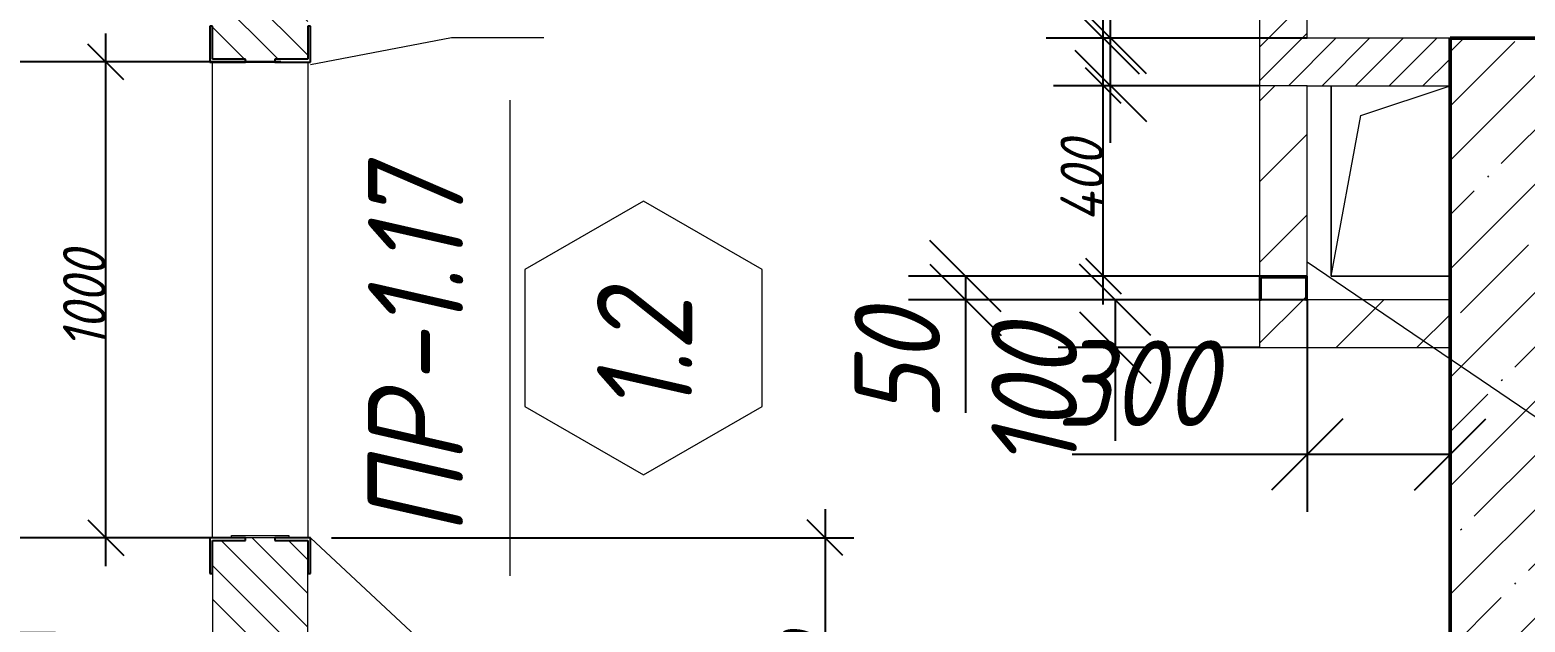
# Model space of a CAD drawing. Header units: millimetres. Extents: x -401725 to 250493, y 305116 to 802890.
# Drawn here: x -172934 to -169793, y 618020 to 619265 of the extents above; entities that cross this region are included whole.
import ezdxf

# ---------------------------------------------------------------- set-up
doc = ezdxf.new("R2010")
doc.units = ezdxf.units.MM
for name, color, linetype, lineweight in [('A-____-____-DIMS', 7, 'Continuous', 9), ('A-FLOR-____-OTLN', 7, 'Continuous', 9), ('A-GENM-____-IDEN', 7, 'Continuous', 9), ('A-GENM-____-MCUT', 7, 'Continuous', 25), ('A-GENM-____-OTLN', 7, 'Continuous', 9), ('A-GENM-____-OTLN-1', 7, 'Continuous', 25), ('A-GLAZ-____-IDEN', 7, 'Continuous', 9), ('A-WALL-FNSH-MCUT-1', 7, 'Continuous', 9), ('S-COLS-____-MCUT', 7, 'Continuous', 50), ('S-COLS-____-OTLN', 7, 'Continuous', 9)]:
    doc.layers.add(name, color=color, linetype=linetype, lineweight=lineweight)
for name, color, linetype, lineweight, true_color in [('A-WALL-____-MCUT-4', 7, 'Continuous', 13, 0x000000), ('A-WALL-____-MCUT-9', 7, 'Continuous', 9, 0x000000), ('A-WALL-____-PATT-3', 9, 'Continuous', 9, 0x808080), ('A-WALL-____-PATT-4', 9, 'Continuous', 9, 0x808080), ('A-WALL-____-PATT-5', 7, 'Continuous', 9, 0x000000), ('A-WALL-FNSH-MCUT-2', 7, 'Continuous', 13, 0x000000), ('I-WALL-____-OTLN-1', 7, 'Continuous', 9, 0x000000)]:
    doc.layers.add(name, color=color, linetype=linetype, lineweight=lineweight, true_color=true_color)
doc.styles.add('ISOCPEUR_I_10', font='isocpeui.ttf', dxfattribs={"width": 0.9, "height": 180})
doc.styles.add('ISOCPEUR_I_2', font='isocpeui.ttf', dxfattribs={"width": 0.85, "height": 2.3})
doc.styles.add('ISOCPEUR_I_7', font='isocpeui.ttf', dxfattribs={"width": 0.9, "height": 90})
doc.dimstyles.new('ISO-1_8_0_9К_СРЕДНИЙ_Кладочные_2', dxfattribs={"dimscale": 304.8, "dimtxt": 89.638306, "dimasz": 0.246063, "dimexe": 0.19685, "dimexo": 0, "dimgap": 0, "dimtad": 1, "dimdec": 3, "dimrnd": 0.001, "dimdsep": 46, "dimtxsty": 'ISOCPEUR_I_7', "dimblk1": 'OBLIQUE', "dimblk2": 'OBLIQUE', "dimsah": 1, "dimcen": 0.09, "dimdle": 0.19685, "dimazin": 0, "dimtfac": 1, "dimtdec": 4, "dimtix": 1, "dimtmove": 1, "dimatfit": 3, "dimfxl": 1, "dimtvp": 1, "dimtolj": 1, "dimtzin": 0, "dimarcsym": 2})
doc.dimstyles.new('ISO-1_8_0_9К_СРЕДНИЙ_Кладочные_3', dxfattribs={"dimscale": 304.8, "dimtxt": 179.276612, "dimasz": 0.492126, "dimexe": 0.393701, "dimexo": 0, "dimgap": 0, "dimtad": 1, "dimdec": 3, "dimrnd": 0.001, "dimdsep": 46, "dimtxsty": 'ISOCPEUR_I_10', "dimblk1": 'OBLIQUE', "dimblk2": 'OBLIQUE', "dimsah": 1, "dimcen": 0.09, "dimdle": 0.393701, "dimazin": 0, "dimtfac": 1, "dimtdec": 4, "dimtix": 1, "dimtmove": 0, "dimatfit": 3, "dimfxl": 1, "dimtvp": 1, "dimtolj": 1, "dimtzin": 0, "dimarcsym": 2})
doc.dimstyles.new('ISO-1_8_0_9К_СРЕДНИЙ_Кладочные_4', dxfattribs={"dimscale": 304.8, "dimtxt": 179.276612, "dimasz": 0.492126, "dimexe": 0.393701, "dimexo": 0, "dimgap": 0, "dimtad": 1, "dimdec": 3, "dimrnd": 0.001, "dimdsep": 46, "dimtxsty": 'ISOCPEUR_I_10', "dimblk1": 'OBLIQUE', "dimblk2": 'OBLIQUE', "dimsah": 1, "dimcen": 0.09, "dimdle": 0.393701, "dimazin": 0, "dimtfac": 1, "dimtdec": 4, "dimtix": 1, "dimtmove": 1, "dimatfit": 3, "dimfxl": 1, "dimtvp": 1, "dimtolj": 1, "dimtzin": 0, "dimarcsym": 2})
pattern_1 = [(45, (-175000.736, 544716.51), (-35.35534, 35.35534), [])]
pattern_2 = [(45, (-175000.74, 544716.51), (-84.85281, 84.85281), [])]

# ---------------------------------------------------------------- blocks, each defined once
blk = doc.blocks.new('BSC_Колонна _Прямоугольная - 500х1500-25984399-АР1_Кладочный план 1 этажа в осях 1-64_Ю-ЯЯ')
at = {"layer": 'S-COLS-____-OTLN'}
h = blk.add_hatch(dxfattribs=at)
h.set_pattern_fill('FP_185', color=256, style=0, pattern_type=2)
h.set_pattern_definition([(45, (-5300, -73781.04), (-114.04925, 114.04925), []), (45, (-5185.95, -73781.04), (-114.04925, 114.04925), [201.613, -40.323, 3.353, -36.97])])
h.paths.add_polyline_path([(-250, -750), (250, -750), (250, 750), (-250, 750), (-250, -411.2)], flags=0)
at = {"layer": 'S-COLS-____-MCUT'}
for p, q in [((250, 750), (-250, 750)), ((-250, 750), (-250, -750)), ((250, -750), (250, 750)), ((-250, -750), (250, -750))]:
    blk.add_line(p, q, dxfattribs=at)
blk = doc.blocks.new('Фахверк_СКБ_Уголок - 200_4010_1-27904896-АР1_Кладочный план 1 этажа в осях 1-64_Ю-ЯЯ')
at = {"layer": 'A-GENM-____-MCUT'}
for p, q in [((200, 156), (125, 156)), ((125, 156), (125, 81)), ((131, 81), (131, 150)), ((131, 150), (200, 150)), ((200, 150), (200, 156)), ((125, 81), (131, 81)), ((131, 19), (125, 19)), ((125, 19), (125, -56)), ((131, -50), (131, 19)), ((125, -56), (200, -56)), ((200, -50), (131, -50)), ((200, -56), (200, -50))]:
    blk.add_line(p, q, dxfattribs=at)
blk = doc.blocks.new('154_Стойка_СКБ_Уголок - СМ-2930_200-28217172-АР1_Кладочный план 1 этажа в осях 1-64_Ю-ЯЯ')
at = {"layer": 'A-GENM-____-MCUT'}
for p, q in [((125, 156), (125, 81)), ((200, 156), (125, 156)), ((131, 81), (131, 150)), ((131, 150), (200, 150)), ((200, 150), (200, 156)), ((125, 81), (131, 81)), ((131, 19), (125, 19)), ((125, 19), (125, -56)), ((131, -50), (131, 19)), ((125, -56), (200, -56)), ((200, -50), (131, -50)), ((200, -56), (200, -50))]:
    blk.add_line(p, q, dxfattribs=at)
blk = doc.blocks.new('Стойка_Влож_Полоса боковая - Полоса-28213942-АР1_Кладочный план 1 этажа в осях 1-64_Ю-ЯЯ')
at = {"layer": 'A-GENM-____-OTLN'}
for p, q in [((-5, 60), (0, 60)), ((-5, -60), (-5, 60)), ((0, 31), (0, -31)), ((0, -60), (-5, -60))]:
    blk.add_line(p, q, dxfattribs=at)
blk = doc.blocks.new('AR_Отверстие прямоугольное _в плите_ - AR_Отверстие прямоугольное _в плите_-V252-АР1_Кладочный план 1 этажа в осях 1-64_Ю-ЯЯ')
at = {"layer": 'A-GENM-____-OTLN'}
for p, q in [((-125, 200), (-125, -200)), ((-62.5, 137.5), (125, 200)), ((-125, -200), (-62.5, 137.5)), ((-125, -200), (125, -200))]:
    blk.add_line(p, q, dxfattribs=at)
blk = doc.blocks.new('154_Фахверк_СКБ_Швеллер - Тип_100_4010_1-36655149-АР1_Кладочный план 1 этажа в осях 1-64_Ю-ЯЯ')
at = {"layer": 'A-GENM-____-MCUT'}
for p, q in [((175, 50), (125, 50)), ((125, 50), (125, -50)), ((128, 47), (175, 47)), ((128, -47), (128, 47)), ((175, 47), (175, 50)), ((125, -50), (175, -50)), ((175, -47), (128, -47)), ((175, -50), (175, -47))]:
    blk.add_line(p, q, dxfattribs=at)
blk = doc.blocks.new('AAR_СКБ_Марка_Окна_Перемычка и проем - Марка перемычки и проема-17324483-АР1_Кладочный план 1 этажа в осях 1-64_Ю-ЯЯ')
at = {"layer": 'A-GLAZ-____-IDEN'}
for p, q in [((-5, 0), (5, 0)), ((-1.439, -0.31), (-2.877, -2.802)), ((1.439, -0.31), (-1.439, -0.31)), ((2.877, -2.802), (1.439, -0.31)), ((-2.877, -2.802), (-1.439, -5.294)), ((1.439, -5.294), (2.877, -2.802)), ((-1.439, -5.294), (1.439, -5.294))]:
    blk.add_line(p, q, dxfattribs=at)
blk = doc.blocks.new('_Oblique')
at = {"color": 0, "linetype": 'ByBlock', "lineweight": -2}
blk.add_line((-0.5, -0.5), (0.5, 0.5), dxfattribs=at)
blk = doc.blocks.new('*D12123')
at = {"layer": 'A-____-____-DIMS', "color": 0, "lineweight": -2, "transparency": 16777216}
for p, q in [((-173354.7, 618197.6), (-173354.7, 618471.5)), ((-172497.8, 618197.6), (-173474.7, 618197.6)), ((-173354.7, 617877.6), (-173354.7, 618197.6)), ((-172880.9, 617997.6), (-173474.7, 617997.6))]:
    blk.add_line(p, q, dxfattribs=at)
at = {"layer": 'Defpoints', "color": 0, "transparency": 16777216}
for p in [(-173354.7, 618197.6), (-172497.8, 618197.6), (-172880.9, 617997.6)]:
    blk.add_point(p, dxfattribs=at)
at = {"layer": 'A-____-____-DIMS', "color": 0, "lineweight": -2, "transparency": 16777216, "xscale": 150, "yscale": 150, "zscale": 150}
for p, rotation in [((-173354.7, 618197.6), 90), ((-173354.7, 617997.6), 270)]:
    blk.add_blockref('_Oblique', p, dxfattribs=dict(at, rotation=rotation))
at = {"layer": 'A-____-____-DIMS', "color": 0, "transparency": 16777216, "insert": (-173302.6, 618386.7), "char_height": 180, "width": 409.578, "attachment_point": 1, "rotation": 90, "line_spacing_factor": 1.149209, "style": 'ISOCPEUR_I_10'}
blk.add_mtext('\\A1;200', dxfattribs=at)
blk = doc.blocks.new('*D12124')
at = {"layer": 'A-____-____-DIMS', "color": 0, "lineweight": -2, "transparency": 16777216}
for p, q in [((-172774.9, 618137.6), (-172774.9, 619257.6)), ((-172407, 619197.6), (-172834.9, 619197.6)), ((-172497.8, 618197.6), (-172834.9, 618197.6))]:
    blk.add_line(p, q, dxfattribs=at)
at = {"layer": 'Defpoints', "color": 0, "transparency": 16777216}
for p in [(-172774.9, 619197.6), (-172407, 619197.6), (-172497.8, 618197.6)]:
    blk.add_point(p, dxfattribs=at)
at = {"layer": 'A-____-____-DIMS', "color": 0, "lineweight": -2, "transparency": 16777216, "xscale": 75, "yscale": 75, "zscale": 75}
for p, rotation in [((-172774.9, 619197.6), 90), ((-172774.9, 618197.6), 270)]:
    blk.add_blockref('_Oblique', p, dxfattribs=dict(at, rotation=rotation))
at = {"layer": 'A-____-____-DIMS', "color": 0, "transparency": 16777216, "insert": (-172819.9, 618697.6), "char_height": 90, "width": 504.733, "attachment_point": 5, "rotation": 90, "style": 'ISOCPEUR_I_7'}
blk.add_mtext('\\A1;1000', dxfattribs=at)
blk = doc.blocks.new('*D12125')
at = {"layer": 'A-____-____-DIMS', "color": 0, "lineweight": -2, "transparency": 16777216}
for p, q in [((-173354.7, 619397.6), (-173354.7, 619705.2)), ((-172558.7, 619397.6), (-173474.7, 619397.6)), ((-173354.7, 619077.6), (-173354.7, 619397.6)), ((-172407, 619197.6), (-173474.7, 619197.6))]:
    blk.add_line(p, q, dxfattribs=at)
at = {"layer": 'Defpoints', "color": 0, "transparency": 16777216}
for p in [(-173354.7, 619397.6), (-172558.7, 619397.6), (-172407, 619197.6)]:
    blk.add_point(p, dxfattribs=at)
at = {"layer": 'A-____-____-DIMS', "color": 0, "lineweight": -2, "transparency": 16777216, "xscale": 150, "yscale": 150, "zscale": 150}
for p, rotation in [((-173354.7, 619397.6), 90), ((-173354.7, 619197.6), 270)]:
    blk.add_blockref('_Oblique', p, dxfattribs=dict(at, rotation=rotation))
at = {"layer": 'A-____-____-DIMS', "color": 0, "transparency": 16777216, "insert": (-173302.6, 619620.4), "char_height": 180, "width": 409.578, "attachment_point": 1, "rotation": 90, "line_spacing_factor": 1.149209, "style": 'ISOCPEUR_I_10'}
blk.add_mtext('\\A1;200', dxfattribs=at)
blk = doc.blocks.new('*D12128')
at = {"layer": 'A-____-____-DIMS', "color": 0, "lineweight": -2, "transparency": 16777216}
for p, q in [((-170250.7, 618697.6), (-170774.1, 618697.6)), ((-170654.1, 618697.6), (-170654.1, 618477.6)), ((-170350.7, 618597.6), (-170774.1, 618597.6)), ((-170654.1, 618597.6), (-170654.1, 618401))]:
    blk.add_line(p, q, dxfattribs=at)
at = {"layer": 'Defpoints', "color": 0, "transparency": 16777216}
for p in [(-170654.1, 618697.6), (-170250.7, 618697.6), (-170350.7, 618597.6)]:
    blk.add_point(p, dxfattribs=at)
at = {"layer": 'A-____-____-DIMS', "color": 0, "lineweight": -2, "transparency": 16777216, "xscale": 150, "yscale": 150, "zscale": 150}
for p, rotation in [((-170654.1, 618697.6), 90), ((-170654.1, 618597.6), 270)]:
    blk.add_blockref('_Oblique', p, dxfattribs=dict(at, rotation=rotation))
at = {"layer": 'A-____-____-DIMS', "color": 0, "transparency": 16777216, "insert": (-170914.4, 618336.9), "char_height": 180, "width": 368.207, "attachment_point": 1, "rotation": 90, "line_spacing_factor": 1.149209, "style": 'ISOCPEUR_I_10'}
blk.add_mtext('\\A1;100', dxfattribs=at)
blk = doc.blocks.new('*D12129')
at = {"layer": 'A-____-____-DIMS', "color": 0, "lineweight": -2, "transparency": 16777216}
for p, q in [((-170296, 618747.6), (-171088.8, 618747.6)), ((-170968.8, 618747.6), (-170968.8, 618577.6)), ((-170250.7, 618697.6), (-171088.8, 618697.6)), ((-170968.8, 618697.6), (-170968.8, 618460.4))]:
    blk.add_line(p, q, dxfattribs=at)
at = {"layer": 'Defpoints', "color": 0, "transparency": 16777216}
for p in [(-170968.8, 618747.6), (-170296, 618747.6), (-170250.7, 618697.6)]:
    blk.add_point(p, dxfattribs=at)
at = {"layer": 'A-____-____-DIMS', "color": 0, "lineweight": -2, "transparency": 16777216, "xscale": 150, "yscale": 150, "zscale": 150}
for p, rotation in [((-170968.8, 618747.6), 90), ((-170968.8, 618697.6), 270)]:
    blk.add_blockref('_Oblique', p, dxfattribs=dict(at, rotation=rotation))
at = {"layer": 'A-____-____-DIMS', "color": 0, "transparency": 16777216, "insert": (-171202.1, 618443.9), "char_height": 180, "width": 273.052, "attachment_point": 1, "rotation": 90, "line_spacing_factor": 1.149209, "style": 'ISOCPEUR_I_10'}
blk.add_mtext('\\A1;50', dxfattribs=at)
blk = doc.blocks.new('*D12130')
at = {"layer": 'A-____-____-DIMS', "color": 0, "lineweight": -2, "transparency": 16777216}
for p, q in [((-170679.2, 618687.6), (-170679.2, 619207.6)), ((-170350.7, 619147.6), (-170739.2, 619147.6)), ((-170296, 618747.6), (-170739.2, 618747.6))]:
    blk.add_line(p, q, dxfattribs=at)
at = {"layer": 'Defpoints', "color": 0, "transparency": 16777216}
for p in [(-170679.2, 619147.6), (-170350.7, 619147.6), (-170296, 618747.6)]:
    blk.add_point(p, dxfattribs=at)
at = {"layer": 'A-____-____-DIMS', "color": 0, "lineweight": -2, "transparency": 16777216, "xscale": 75, "yscale": 75, "zscale": 75}
for p, rotation in [((-170679.2, 619147.6), 90), ((-170679.2, 618747.6), 270)]:
    blk.add_blockref('_Oblique', p, dxfattribs=dict(at, rotation=rotation))
at = {"layer": 'A-____-____-DIMS', "color": 0, "transparency": 16777216, "insert": (-170724.2, 618947.6), "char_height": 90, "width": 426.127, "attachment_point": 5, "rotation": 90, "style": 'ISOCPEUR_I_7'}
blk.add_mtext('\\A1;400', dxfattribs=at)
blk = doc.blocks.new('*D12131')
at = {"layer": 'A-____-____-DIMS', "color": 0, "lineweight": -2, "transparency": 16777216}
for p, q in [((-170663.8, 619247.6), (-170663.8, 619632)), ((-170250.7, 619247.6), (-170783.8, 619247.6)), ((-170663.8, 619027.6), (-170663.8, 619247.6)), ((-170350.7, 619147.6), (-170783.8, 619147.6))]:
    blk.add_line(p, q, dxfattribs=at)
at = {"layer": 'Defpoints', "color": 0, "transparency": 16777216}
for p in [(-170663.8, 619247.6), (-170250.7, 619247.6), (-170350.7, 619147.6)]:
    blk.add_point(p, dxfattribs=at)
at = {"layer": 'A-____-____-DIMS', "color": 0, "lineweight": -2, "transparency": 16777216, "xscale": 150, "yscale": 150, "zscale": 150}
for p, rotation in [((-170663.8, 619247.6), 90), ((-170663.8, 619147.6), 270)]:
    blk.add_blockref('_Oblique', p, dxfattribs=dict(at, rotation=rotation))
at = {"layer": 'A-____-____-DIMS', "color": 0, "transparency": 16777216, "insert": (-170643.5, 619567.9), "char_height": 180, "width": 368.207, "attachment_point": 1, "rotation": 90, "line_spacing_factor": 1.149209, "style": 'ISOCPEUR_I_10'}
blk.add_mtext('\\A1;100', dxfattribs=at)
blk = doc.blocks.new('*D12132')
at = {"layer": 'A-____-____-DIMS', "color": 0, "lineweight": -2, "transparency": 16777216}
for p, q in [((-170679.2, 621467.6), (-170679.2, 620338.8)), ((-170785.3, 621347.6), (-170559.2, 621347.6)), ((-170679.2, 619127.6), (-170679.2, 619910.9)), ((-170250.7, 619247.6), (-170799.2, 619247.6))]:
    blk.add_line(p, q, dxfattribs=at)
at = {"layer": 'Defpoints', "color": 0, "transparency": 16777216}
for p in [(-170785.3, 621347.6), (-170679.2, 621347.6), (-170250.7, 619247.6)]:
    blk.add_point(p, dxfattribs=at)
at = {"layer": 'A-____-____-DIMS', "color": 0, "lineweight": -2, "transparency": 16777216, "xscale": 150, "yscale": 150, "zscale": 150}
for p, rotation in [((-170679.2, 621347.6), 90), ((-170679.2, 619247.6), 270)]:
    blk.add_blockref('_Oblique', p, dxfattribs=dict(at, rotation=rotation))
at = {"layer": 'A-____-____-DIMS', "color": 0, "transparency": 16777216, "insert": (-170914.4, 619872.5), "char_height": 180, "width": 504.733, "attachment_point": 1, "rotation": 90, "line_spacing_factor": 1.149209, "style": 'ISOCPEUR_I_10'}
blk.add_mtext('\\A1;2100', dxfattribs=at)
blk = doc.blocks.new('*D12135')
at = {"layer": 'A-____-____-DIMS', "color": 0, "lineweight": -2, "transparency": 16777216}
for p, q in [((-170250.7, 618697.6), (-170250.7, 618252.3)), ((-169950.7, 618363.2), (-169950.7, 618492.3)), ((-170250.7, 618372.3), (-170744.9, 618372.3)), ((-169950.7, 618372.3), (-170370.7, 618372.3))]:
    blk.add_line(p, q, dxfattribs=at)
at = {"layer": 'Defpoints', "color": 0, "transparency": 16777216}
for p in [(-170250.7, 618697.6), (-169950.7, 618372.3), (-169950.7, 618363.2)]:
    blk.add_point(p, dxfattribs=at)
at = {"layer": 'A-____-____-DIMS', "color": 0, "lineweight": -2, "transparency": 16777216, "xscale": 150, "yscale": 150, "zscale": 150, "rotation": 180}
blk.add_blockref('_Oblique', (-170250.7, 618372.3), dxfattribs=at)
at = {"layer": 'A-____-____-DIMS', "color": 0, "lineweight": -2, "transparency": 16777216, "xscale": 150, "yscale": 150, "zscale": 150}
blk.add_blockref('_Oblique', (-169950.7, 618372.3), dxfattribs=at)
at = {"layer": 'A-____-____-DIMS', "color": 0, "transparency": 16777216, "insert": (-170777.6, 618612.3), "char_height": 180, "width": 409.578, "attachment_point": 1, "line_spacing_factor": 1.149209, "style": 'ISOCPEUR_I_10'}
blk.add_mtext('\\A1;300', dxfattribs=at)
blk = doc.blocks.new('*D12238')
at = {"layer": 'A-____-____-DIMS', "color": 0, "lineweight": -2, "transparency": 16777216}
for p, q in [((-171263.7, 618257.6), (-171263.7, 617567.6)), ((-172300.7, 618197.6), (-171203.7, 618197.6)), ((-172350.7, 617627.6), (-171203.7, 617627.6))]:
    blk.add_line(p, q, dxfattribs=at)
at = {"layer": 'Defpoints', "color": 0, "transparency": 16777216}
for p in [(-172300.7, 618197.6), (-172350.7, 617627.6), (-171263.7, 617627.6)]:
    blk.add_point(p, dxfattribs=at)
at = {"layer": 'A-____-____-DIMS', "color": 0, "lineweight": -2, "transparency": 16777216, "xscale": 75, "yscale": 75, "zscale": 75}
for p, rotation in [((-171263.7, 618197.6), 90), ((-171263.7, 617627.6), 270)]:
    blk.add_blockref('_Oblique', p, dxfattribs=dict(at, rotation=rotation))
at = {"layer": 'A-____-____-DIMS', "color": 0, "transparency": 16777216, "insert": (-171309.3, 617912.6), "char_height": 90, "width": 409.578, "attachment_point": 5, "rotation": 90, "style": 'ISOCPEUR_I_7'}
blk.add_mtext('\\A1;570', dxfattribs=at)

msp = doc.modelspace()

# ---------------------------------------------------------------- hatches: boundary and pattern name
at = {"layer": 'A-WALL-____-PATT-3'}
h = msp.add_hatch(dxfattribs=at)
h.set_pattern_fill('FP_6', color=256, style=0, pattern_type=2)
h.set_pattern_definition([(135, (-175000.736, 544716.51), (-35.35534, -35.35534), [])])
h.paths.add_polyline_path([(-172350.7357, 617747.5526), (-172350.7357, 618191.5526), (-172419.7357, 618191.5526), (-172419.7357, 618197.5526), (-172481.7357, 618197.5526), (-172481.7357, 618191.5526), (-172550.7357, 618191.5526), (-172550.7357, 617747.5526)], flags=0)
h.paths.add_polyline_path([(-172419.7357, 619197.5526), (-172419.7357, 619203.5526), (-172350.7357, 619203.5526), (-172350.7357, 619391.5526), (-172419.7357, 619391.5526), (-172419.7357, 619397.5526), (-172481.7357, 619397.5526), (-172481.7357, 619391.5526), (-172550.7357, 619391.5526), (-172550.7357, 619203.5526), (-172481.7357, 619203.5526), (-172481.7357, 619197.5526)], flags=0)
h.paths.add_polyline_path([(-172419.7357, 620547.5526), (-172419.7357, 620553.5526), (-172350.7357, 620553.5526), (-172350.7357, 621347.5526), (-172550.7357, 621347.5526), (-172550.7357, 620553.5526), (-172481.7357, 620553.5526), (-172481.7357, 620547.5526)], flags=0)
at = {"layer": 'A-WALL-____-PATT-4'}
h = msp.add_hatch(dxfattribs=at)
h.set_pattern_fill('FP_5', color=256, style=0, pattern_type=2)
h.set_pattern_definition(pattern_1)
h.paths.add_polyline_path([(-170250.7357, 619247.5526), (-170250.7357, 619477.5526), (-170350.7357, 619477.5526), (-170350.7357, 619247.5526)], flags=0)
h.paths.add_polyline_path([(-170250.7357, 619977.5526), (-170250.7357, 621347.5526), (-170350.7357, 621347.5526), (-170350.7357, 619977.5526)], flags=0)
h = msp.add_hatch(dxfattribs=at)
h.set_pattern_fill('FP_5', color=256, style=0, pattern_type=2)
h.set_pattern_definition(pattern_1)
h.paths.add_polyline_path([(-169950.7357, 619147.5526), (-169950.7357, 619247.5526), (-170350.7357, 619247.5526), (-170350.7357, 619147.5526), (-170250.7357, 619147.5526)], flags=0)
at = {"layer": 'A-WALL-____-PATT-5'}
h = msp.add_hatch(dxfattribs=at)
h.set_pattern_fill('FP_4', color=256, style=0, pattern_type=2)
h.set_pattern_definition(pattern_2)
h.paths.add_polyline_path([(-170300.7357, 618697.5526), (-170253.7357, 618697.5526), (-170253.7357, 618744.5526), (-170347.7357, 618744.5526), (-170347.7357, 618697.5526)], flags=0)
h.paths.add_polyline_path([(-170347.7357, 618747.5526), (-170250.7357, 618747.5526), (-170250.7357, 619147.5526), (-170350.7357, 619147.5526), (-170350.7357, 618747.5526)], flags=0)
h = msp.add_hatch(dxfattribs=at)
h.set_pattern_fill('FP_4', color=256, style=0, pattern_type=2)
h.set_pattern_definition(pattern_2)
h.paths.add_polyline_path([(-170253.7357, 618597.5526), (-169950.7357, 618597.5526), (-169950.7357, 618697.5526), (-170350.7357, 618697.5526), (-170350.7357, 618597.5526), (-170347.7357, 618597.5526)], flags=0)

# ---------------------------------------------------------------- linework, layer by layer
at = {"layer": 'A-FLOR-____-OTLN'}
for p, q in [((-170200.7357, 618747.5526), (-170200.7357, 619147.5526)), ((-169950.7357, 618747.5526), (-170200.7357, 618747.5526))]:
    msp.add_line(p, q, dxfattribs=at)
at = {"layer": 'A-GENM-____-IDEN'}
for p, q in [((-172344.7357, 619192.5526), (-172048.9918, 619248.7977)), ((-172048.9918, 619248.7977), (-171854.919, 619248.7977)), ((-170250.7357, 618777.5526), (-169318.6592, 618144.1624)), ((-172344.7357, 618197.5526), (-171385.3045, 617302.4801))]:
    msp.add_line(p, q, dxfattribs=at)
at = {"layer": 'A-WALL-____-MCUT-4'}
for p, q in [((-172481.7357, 619197.5526), (-172419.7357, 619197.5526)), ((-172550.7357, 618122.5526), (-172550.7357, 617727.5526)), ((-172350.7357, 617727.5526), (-172350.7357, 618122.5526))]:
    msp.add_line(p, q, dxfattribs=at)
at = {"layer": 'A-WALL-____-MCUT-9'}
msp.add_line((-170250.7357, 619147.5526), (-170350.7357, 619147.5526), dxfattribs=at)
at = {"layer": 'A-WALL-FNSH-MCUT-1'}
for p, q in [((-170250.7357, 619247.5526), (-170250.7357, 619477.5526)), ((-169950.7357, 619247.5526), (-170250.7357, 619247.5526)), ((-170250.7357, 619147.5526), (-169950.7357, 619147.5526))]:
    msp.add_line(p, q, dxfattribs=at)
at = {"layer": 'A-WALL-FNSH-MCUT-2'}
for p, q in [((-170350.7357, 619477.5526), (-170350.7357, 618747.5526)), ((-170250.7357, 618747.5526), (-170250.7357, 619147.5526)), ((-170350.7357, 618697.5526), (-170350.7357, 618597.5526)), ((-169950.7357, 618697.5526), (-170250.7357, 618697.5526)), ((-170350.7357, 618597.5526), (-169950.7357, 618597.5526))]:
    msp.add_line(p, q, dxfattribs=at)
at = {"layer": 'I-WALL-____-OTLN-1'}
for p, q in [((-172550.7357, 618197.5526), (-172550.7357, 619197.5526)), ((-172350.7357, 619197.5526), (-172350.7357, 618197.5526))]:
    msp.add_line(p, q, dxfattribs=at)

# ---------------------------------------------------------------- block references
at = {"layer": 'A-GENM-____-OTLN'}
msp.add_blockref('AR_Отверстие прямоугольное _в плите_ - AR_Отверстие прямоугольное _в плите_-V252-АР1_Кладочный план 1 этажа в осях 1-64_Ю-ЯЯ', (-170075.7357, 618947.5526), dxfattribs=at)
at = {"layer": 'A-GENM-____-OTLN', "rotation": 269.9999999999999}
msp.add_blockref('Стойка_Влож_Полоса боковая - Полоса-28213942-АР1_Кладочный план 1 этажа в осях 1-64_Ю-ЯЯ', (-172450.7357, 618197.5526), dxfattribs=at)
at = {"layer": 'A-GENM-____-OTLN-1'}
for name, p, rotation in [('Фахверк_СКБ_Уголок - 200_4010_1-27904896-АР1_Кладочный план 1 этажа в осях 1-64_Ю-ЯЯ', (-172400.7357, 619072.5526), 89.99999999999991), ('154_Фахверк_СКБ_Швеллер - Тип_100_4010_1-36655149-АР1_Кладочный план 1 этажа в осях 1-64_Ю-ЯЯ', (-170300.7357, 618872.5526), 269.9999999999999), ('154_Стойка_СКБ_Уголок - СМ-2930_200-28217172-АР1_Кладочный план 1 этажа в осях 1-64_Ю-ЯЯ', (-172500.7357, 618322.5526), 269.9999999999999)]:
    msp.add_blockref(name, p, dxfattribs=dict(at, rotation=rotation))
at = {"layer": 'A-GLAZ-____-IDEN', "xscale": 99.99999999999993, "yscale": 99.99999999999993, "zscale": 99.99999999999993, "rotation": 89.99999999999982}
msp.add_blockref('AAR_СКБ_Марка_Окна_Перемычка и проем - Марка перемычки и проема-17324483-АР1_Кладочный план 1 этажа в осях 1-64_Ю-ЯЯ', (-171925.5187, 618617.5526), dxfattribs=at)
at = {"layer": 'S-COLS-____-OTLN'}
msp.add_blockref('BSC_Колонна _Прямоугольная - 500х1500-25984399-АР1_Кладочный план 1 этажа в осях 1-64_Ю-ЯЯ', (-169700.7357, 618497.5526), dxfattribs=at)

# ---------------------------------------------------------------- texts
at = {"layer": 'A-GLAZ-____-IDEN', "char_height": 200, "attachment_point": 1, "rotation": 90, "style": 'ISOCPEUR_I_2'}
for s, insert, width in [('-1.17', (-172224.0381, 618512.8947), 620.506125), ('1.2', (-171742.8773, 618453.954), 346.329), ('ПР', (-172224.0381, 618203.3322), 375.18975)]:
    msp.add_mtext(s, dxfattribs=dict(at, insert=insert, width=width))

# ---------------------------------------------------------------- dimensions: what is measured, and where the dimension line sits
at = {"layer": 'A-____-____-DIMS'}
for base, p1, p2, dimstyle, override, picture, middle in [((-170679.2465, 621347.5526), (-170250.7357, 619247.5526), (-170785.3125, 621347.5526), 'ISO-1_8_0_9К_СРЕДНИЙ_Кладочные_4', {"dimpost": '<>', "dimfxl": 2166.973081}, '*D12132', (-170794.4085, 620124.8716)), ((-173354.6846, 619397.5526), (-172407.017, 619197.5526), (-172558.7357, 619397.5526), 'ISO-1_8_0_9К_СРЕДНИЙ_Кладочные_3', {"dimpost": '<>', "dimfxl": 251.034986}, '*D12125', (-173182.621, 619705.1716)), ((-170663.7794, 619247.5526), (-170350.7357, 619147.5526), (-170250.7357, 619247.5526), 'ISO-1_8_0_9К_СРЕДНИЙ_Кладочные_3', {"dimpost": '<>', "dimfxl": 141.421356}, '*D12131', (-170523.5021, 619631.9849)), ((-170968.7624, 618747.5526), (-170250.7357, 618697.5526), (-170295.9929, 618747.5526), 'ISO-1_8_0_9К_СРЕДНИЙ_Кладочные_3', {"dimpost": '<>', "dimfxl": 67.440456}, '*D12129', (-171082.101, 618460.3861)), ((-173354.6846, 618197.5526), (-172880.9408, 617997.5526), (-172497.8018, 618197.5526), 'ISO-1_8_0_9К_СРЕДНИЙ_Кладочные_3', {"dimpost": '<>', "dimfxl": 432.198445}, '*D12123', (-173182.621, 618471.5111)), ((-170654.1312, 618697.5526), (-170350.7357, 618597.5526), (-170250.7357, 618697.5526), 'ISO-1_8_0_9К_СРЕДНИЙ_Кладочные_3', {"dimpost": '<>', "dimfxl": 141.421356}, '*D12128', (-170794.4085, 618400.9997))]:
    dim = msp.add_linear_dim(base=base, p1=p1, p2=p2, angle=90, dimstyle=dimstyle, override=override, dxfattribs=at)
    dim.commit()
    dim.dimension.update_dxf_attribs({"geometry": picture, "text_midpoint": middle, "dimtype": 160, "text_rotation": 90})
for base, p1, p2, override, picture, middle in [((-172774.8748, 619197.5526), (-172497.8018, 618197.5526), (-172407.017, 619197.5526), {"dimpost": '<>', "dimfxl": 1004.112482}, '*D12124', (-172819.8748, 618697.5526)), ((-170679.2465, 619147.5526), (-170295.9929, 618747.5526), (-170350.7357, 619147.5526), {"dimpost": '<>', "dimfxl": 403.728588}, '*D12130', (-170724.2465, 618947.5526)), ((-171263.7349, 617627.5526), (-172300.7357, 618197.5526), (-172350.7357, 617627.5526), {"dimpost": '<>', "dimfxl": 572.18878}, '*D12238', (-171309.3145, 617912.5526))]:
    dim = msp.add_linear_dim(base=base, p1=p1, p2=p2, angle=90, dimstyle='ISO-1_8_0_9К_СРЕДНИЙ_Кладочные_2', override=override, dxfattribs=at)
    dim.commit()
    dim.dimension.update_dxf_attribs({"geometry": picture, "text_midpoint": middle})
dim = msp.add_linear_dim(base=(-169950.7357, 618372.2687), p1=(-170250.7357, 618697.5526), p2=(-169950.7357, 618363.1727), dimstyle='ISO-1_8_0_9К_СРЕДНИЙ_Кладочные_3', override={"dimpost": '<>', "dimfxl": 449.232567}, dxfattribs=at)
dim.commit()
dim.dimension.update_dxf_attribs({"geometry": '*D12135', "text_midpoint": (-170572.7994, 618372.2687), "dimtype": 160})

doc.saveas('drawing.dxf')
